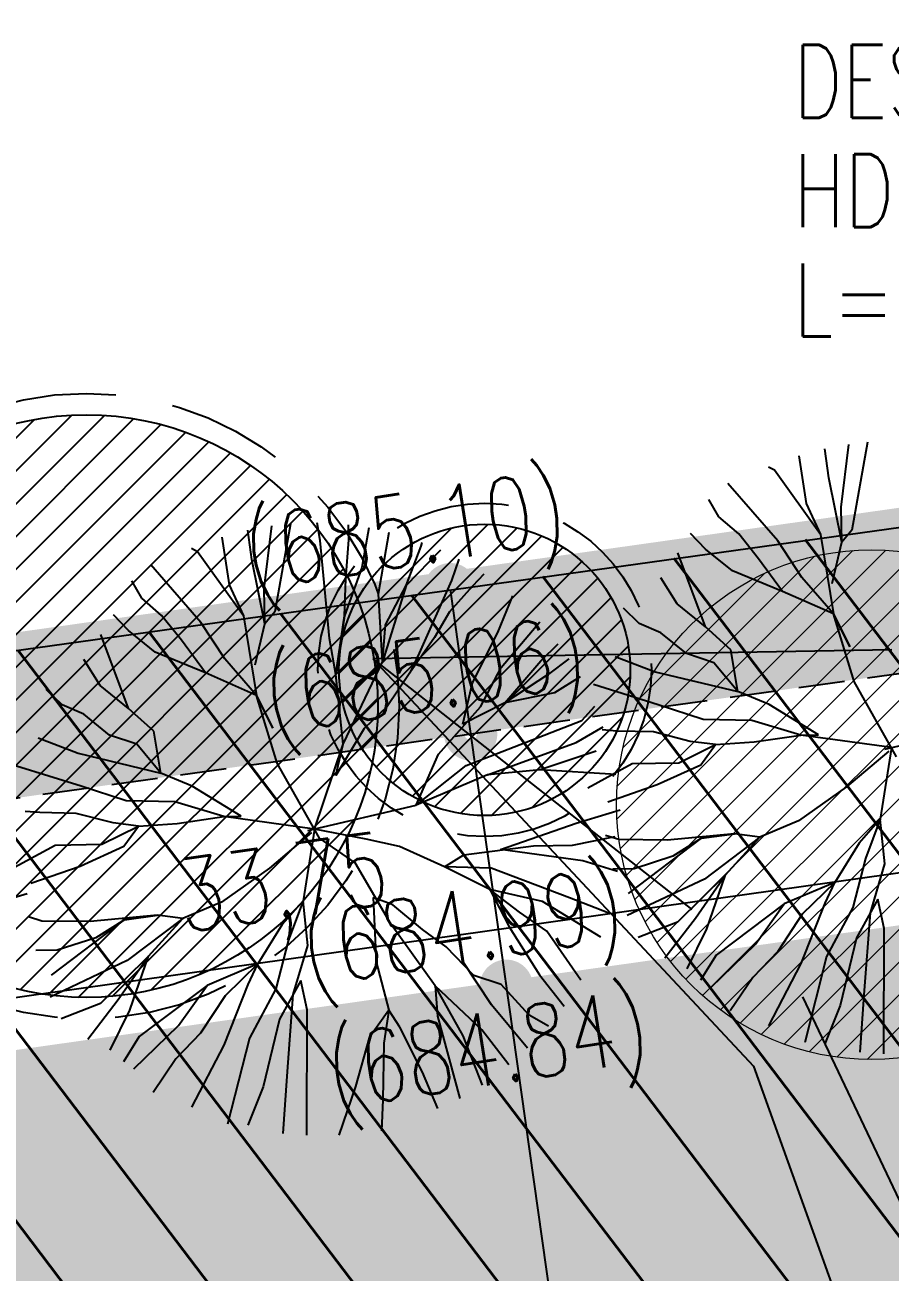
# Model space of a CAD drawing. Extents: x 352140 to 354978, y 6304672 to 6307963.
# Drawn here: x 352619.14 to 352631.01, y 6306029.22 to 6306046.35 of the extents above; entities that cross this region are included whole.
import ezdxf
from ezdxf import colors
from ezdxf.entities.mleader import LeaderData, LeaderLine
from ezdxf.math import Vec2, Vec3

# ---------------------------------------------------------------- set-up
doc = ezdxf.new("R2010")
doc.units = 0
for name, pattern in [('CENTER', [50.800000000000004, 31.75, -6.35, 6.35, -6.35]), ('CONTINUOS', [0]), ('DASHDOT', [1, 0.5, -0.25, 0, -0.25]), ('DASHED', [19.049999999999997, 12.7, -6.35]), ('HIDDEN', [9.524999999999999, 6.35, -3.175])]:
    doc.linetypes.add(name, pattern=pattern)
doc.layers.get('0').update_dxf_attribs({"linetype": 'CONTINUOUS'})
for name, color, linetype in [('00-S2_ALL AREA APORTANTES', 150, 'CONTINUOUS'), ('01_Dem Ext_Transl_niv.anillo', 130, 'CONTINUOUS'), ('02_Geo ext_Acotamiento', 7, 'CONTINUOUS'), ('02_Geo ext_Eje', 4, 'CONTINUOUS'), ('03_Pav ext_HCV', 34, 'CONTINUOUS'), ('03_Pav ext_Vereda HC', 42, 'CONTINUOUS'), ('03_Pav proy_Solera Tipo A', 1, 'CONTINUOUS'), ('03_S2_Pav ext_Borde vereda', 7, 'CONTINUOUS'), ('03_S3_Pav ext_Cota', 2, 'CONTINUOUS'), ('05_All ext_Txt', 4, 'CONTINUOUS'), ('1-MURO PANDERETA', 250, 'FENCELINE2'), ('Paisajismo', 253, 'CONTINUOUS')]:
    doc.layers.add(name, color=color, linetype=linetype)
doc.layers.add('0_ASD_LINEA OFICIAL', color=253, linetype='DASHDOT', lineweight=20)
doc.layers.add('0_ASD_TOPOGRAFIA_ELEMENTOS', color=7, linetype='CONTINUOS', lineweight=5, true_color=0xbdbdbd)
doc.styles.add('JPG_2MM', font='simplex.shx', dxfattribs={"height": 1})
doc.styles.add('ROMANS', font='romans.shx', dxfattribs={"width": 0.75})
doc.linetypes.add('FENCELINE2', pattern='A,0.25,-0.1,[132,ltypeshp.shx,S=0.1,R=0,X=-0.1,Y=0],-0.1,1', length=1.45)
doc.dimstyles.new('Principal', dxfattribs={"dimscale": 0, "dimtxt": 2, "dimasz": 2, "dimexe": 1, "dimexo": 1, "dimtad": 1, "dimrnd": 0.05, "dimzin": 1, "dimtxsty": 'ROMANS', "dimcen": 2.5, "dimclrt": 2, "dimaunit": 2, "dimadec": 0, "dimazin": 0, "dimtfac": 1, "dimtmove": 0, "dimatfit": 3, "dimfxl": 1, "dimfxlon": 1, "dimarcsym": 0})
pattern_1 = [(127.2451660467093, (0, 0), (-1.263734244477452, -0.9607975902004564), [])]
pattern_2 = [(0, (0, 0), (0.15875, 0.3175), [0, -0.3175])]

# ---------------------------------------------------------------- blocks, each defined once
blk = doc.blocks.new('_Dot')
at = {"color": 0, "linetype": 'ByBlock', "lineweight": -2}
blk.add_line((-0.5, 0), (-1, 0), dxfattribs=at)
at = {"color": 0, "linetype": 'ByBlock', "const_width": 0.5}
blk.add_lwpolyline([(-0.25, 0, 1), (0.25, 0, 1)], format="xyb", close=True, dxfattribs=at)
blk = doc.blocks.new('*D1276')
at = {"layer": '02_Geo ext_Acotamiento', "color": 0, "lineweight": -2, "transparency": 16777216}
for p, q in [((352639.5402689315, 6306035.782327767), (352639.4549890587, 6306036.386337158)), ((352607.1029523711, 6306031.313605465), (352638.5347112657, 6306035.751444425)), ((352606.1281513809, 6306031.064882668), (352606.042871508, 6306031.668892059))]:
    blk.add_line(p, q, dxfattribs=at)
at = {"layer": '02_Geo ext_Acotamiento', "color": 0, "transparency": 16777216}
for points in [[(352638.5114107539, 6306035.916474313), (352638.5580117775, 6306035.586414536), (352639.5248905937, 6306035.891247494)], [(352607.0796518594, 6306031.478635353), (352607.1262528829, 6306031.148575577), (352606.1127730431, 6306031.173802394)]]:
    blk.add_solid(points, dxfattribs=at)
at = {"layer": '02_Geo ext_Acotamiento', "color": 2, "transparency": 16777216, "insert": (352622.6919272458, 6306034.431348441), "char_height": 1, "attachment_point": 5, "rotation": 8.036450938193369, "style": 'ROMANS'}
blk.add_mtext('33,75', dxfattribs=at)
blk = doc.blocks.new('A$C27410629')
at = {"layer": '0_ASD_LINEA OFICIAL', "ltscale": 8}
blk.add_lwpolyline([(286.0191263138258, 1240.57846385429, 0.5, 0.5, 0.02981475030709136), (329.8275544899516, 1253.395882122717, 0.5, 0.5, 0.005373472105566591), (335.5549609565205, 1255.503897473505, 0.5, 0.5, -0.02038905157982782), (369.1789315856004, 1266.395914572439, 0.5, 0.5, -0.01033811889572692), (382.0160864036152, 1269.772252053919, 0.5, 0.5, -0.01173618040004156), (401.8827953144032, 1274.181638345332, 0.5, 0.5, 0), (500.8924152547843, 1288.160771687743, 0, 0, 0)], format="xyseb", dxfattribs=at)
blk = doc.blocks.new('1.0 - LO RECABARREN LOTEO PARQUE - VEGETACION PROPUESTA ETAPA MUNICIPAL')
at = {"layer": 'Paisajismo', "color": 251}
for p, q in [((352630.3396639769, 6306039.72849407), (352630.4482536834, 6306040.589424588)), ((352630.7042943297, 6306040.61731139), (352630.4864757924, 6306039.409259267)), ((352629.7610699664, 6306040.433573737), (352629.8610563669, 6306039.777954794)), ((352630.1712274299, 6306040.12782329), (352630.1172125223, 6306040.52947755)), ((352629.4250674623, 6306040.234487886), (352629.3441633082, 6306040.276684224)), ((352630.056002249, 6306039.354054991), (352629.4250674623, 6306040.234487886)), ((352630.3487804169, 6306039.245655565), (352630.1712274299, 6306040.12782329)), ((352629.4701929544, 6306039.262821476), (352628.7876475527, 6306040.051651015)), ((352628.6627376978, 6306039.594986716), (352628.5247158768, 6306039.832896341)), ((352629.8610563669, 6306039.777954794), (352630.056002249, 6306039.354054991)), ((352628.9342440325, 6306039.359597404), (352628.6627376978, 6306039.594986716)), ((352630.3487804169, 6306039.245655565), (352630.3396639769, 6306039.72849407)), ((352622.2497928138, 6306039.00939873), (352622.1957779062, 6306039.411052989)), ((352622.4182293608, 6306038.61006951), (352622.5268190673, 6306039.471000027)), ((352622.7828597137, 6306039.498886829), (352622.5650411763, 6306038.290834706)), ((352623.1901648255, 6306039.268659397), (352623.1490719901, 6306039.511437999)), ((352623.5837125561, 6306039.278498537), (352623.5798085227, 6306039.485269889)), ((352623.8589990953, 6306039.444333766), (352623.7603191694, 6306038.89704053)), ((352630.4864757924, 6306039.409259267), (352630.3487804169, 6306039.245655565)), ((352621.8396353503, 6306039.315149176), (352621.9396217508, 6306038.659530233)), ((352623.3161395928, 6306037.922632231), (352623.1901648255, 6306039.268659397)), ((352623.5404070554, 6306038.743202112), (352623.5837125561, 6306039.278498537)), ((352623.9883104523, 6306038.539086858), (352624.1370431784, 6306039.38420088)), ((352624.5735016859, 6306039.190291532), (352624.589809571, 6306039.242514249)), ((352628.4801644326, 6306039.149998228), (352628.2749370618, 6306039.367502855)), ((352629.207765642, 6306039.017354077), (352628.9342440325, 6306039.359597404)), ((352629.8001342616, 6306038.761300694), (352629.4701929544, 6306039.262821476)), ((352630.056002249, 6306039.354054991), (352630.2368623448, 6306038.261793071)), ((352630.2186820728, 6306038.679686356), (352630.3487804169, 6306039.245655565)), ((352621.5036328462, 6306039.116063325), (352621.4227286921, 6306039.158259663)), ((352622.1345676329, 6306038.23563043), (352621.5036328462, 6306039.116063325)), ((352624.3700183381, 6306038.651970801), (352624.5735016859, 6306039.190291532)), ((352624.8418052295, 6306039.138840011), (352624.3700183381, 6306038.651970801)), ((352628.4801916475, 6306038.083349216), (352628.0976289051, 6306039.098452386)), ((352628.8477503605, 6306038.855056369), (352628.4801644326, 6306039.149998228)), ((352621.5487583383, 6306038.144396915), (352620.8662129366, 6306038.933226454)), ((352622.4273458008, 6306038.127231004), (352622.2497928138, 6306039.00939873)), ((352623.7603191694, 6306038.89704053), (352623.523294929, 6306038.235125564)), ((352625.0918307821, 6306039.015111005), (352624.9905163129, 6306038.719013319)), ((352629.5367004551, 6306038.569258787), (352629.207765642, 6306039.017354077)), ((352620.7413030817, 6306038.476562155), (352620.6032812608, 6306038.71447178)), ((352623.523294929, 6306038.235125564), (352623.5404070554, 6306038.743202112)), ((352624.9905163129, 6306038.719013319), (352624.5467165902, 6306037.724486643)), ((352625.4378077342, 6306038.808250256), (352625.2782053446, 6306038.642395966)), ((352628.0921213105, 6306038.398029347), (352627.8641300258, 6306038.755983019)), ((352629.5367004551, 6306038.569258787), (352628.8477503605, 6306038.855056369)), ((352630.2368623448, 6306038.261793071), (352629.8001342616, 6306038.761300694)), ((352621.9396217508, 6306038.659530233), (352622.1345676329, 6306038.23563043)), ((352622.4273458008, 6306038.127231004), (352622.4182293608, 6306038.61006951)), ((352624.0426338569, 6306037.603560323), (352623.9883104523, 6306038.539086858)), ((352624.3700183381, 6306038.651970801), (352624.0426338569, 6306037.603560323)), ((352624.0864437767, 6306038.112140949), (352624.3700183381, 6306038.651970801)), ((352625.2782053446, 6306038.642395966), (352624.964404519, 6306038.289060371)), ((352630.2368623448, 6306038.261793071), (352629.5367004551, 6306038.569258787)), ((352621.0128094165, 6306038.241172844), (352620.7413030817, 6306038.476562155)), ((352625.6274429529, 6306038.006522366), (352625.833761508, 6306038.509837711)), ((352628.4801916475, 6306038.083349216), (352628.0921213105, 6306038.398029347)), ((352620.5587298165, 6306038.031573667), (352620.3535024457, 6306038.249078294)), ((352621.2863310259, 6306037.898929516), (352621.0128094165, 6306038.241172844)), ((352622.1345676329, 6306038.23563043), (352622.3154277288, 6306037.143368511)), ((352622.5650411763, 6306038.290834706), (352622.4273458008, 6306038.127231004)), ((352623.4049421179, 6306037.431177402), (352623.523294929, 6306038.235125564)), ((352623.523294929, 6306038.235125564), (352623.4049421179, 6306037.431177402)), ((352624.964404519, 6306038.289060371), (352624.7573881811, 6306037.937740967)), ((352627.5687209621, 6306038.131243197), (352627.3511124075, 6306038.340924827)), ((352630.4590104393, 6306037.811681548), (352630.2368623448, 6306038.261793071)), ((352630.2368623448, 6306038.261793071), (352630.4590104393, 6306037.811681548)), ((352630.5214828767, 6306037.331829879), (352630.2368623448, 6306038.261793071)), ((352620.9263157444, 6306037.736631808), (352620.5587298165, 6306038.031573667)), ((352621.8786996455, 6306037.642876133), (352621.5487583383, 6306038.144396915)), ((352622.2972474567, 6306037.561261795), (352622.4273458008, 6306038.127231004)), ((352624.0426338569, 6306037.603560323), (352624.0864437767, 6306038.112140949)), ((352625.6731410677, 6306037.527450669), (352626.2050671963, 6306038.152551817)), ((352627.8649053015, 6306038.003214968), (352627.5687209621, 6306038.131243197)), ((352628.8280528549, 6306037.767909898), (352628.4801916475, 6306038.083349216)), ((352620.5587570315, 6306036.964924655), (352620.176194289, 6306037.980027825)), ((352621.615265839, 6306037.450834226), (352621.2863310259, 6306037.898929516)), ((352623.4049421179, 6306037.431177402), (352623.3161395928, 6306037.922632231)), ((352624.7573881811, 6306037.937740967), (352624.4194114815, 6306037.450331522)), ((352625.2784697747, 6306037.315667812), (352625.6274429529, 6306038.006522366)), ((352626.2180820785, 6306037.615165235), (352626.4562538716, 6306037.85235686)), ((352628.2175070538, 6306037.715912319), (352627.8649053015, 6306038.003214968)), ((352621.615265839, 6306037.450834226), (352620.9263157444, 6306037.736631808)), ((352624.5467165902, 6306037.724486643), (352624.4194114815, 6306037.450331522)), ((352627.2409052633, 6306037.677566946), (352627.78791585, 6306037.46651499)), ((352628.5937825459, 6306037.589396285), (352628.2175070538, 6306037.715912319)), ((352628.9217063509, 6306037.194729476), (352628.8280528549, 6306037.767909898)), ((352620.1706866944, 6306037.279604786), (352619.9426954098, 6306037.637558458)), ((352622.3154277288, 6306037.143368511), (352621.8786996455, 6306037.642876133)), ((352623.7600680779, 6306037.010301947), (352624.0426338569, 6306037.603560323)), ((352625.3895665655, 6306036.987617742), (352625.6731410677, 6306037.527450669)), ((352625.7260955925, 6306037.042363242), (352626.2180820785, 6306037.615165235)), ((352626.6031166348, 6306037.646692627), (352626.3220250594, 6306037.435998851)), ((352628.9217063509, 6306037.194729476), (352628.5937825459, 6306037.589396285)), ((352622.3154277288, 6306037.143368511), (352621.615265839, 6306037.450834226)), ((352623.5031913691, 6306036.4709731), (352623.4049421179, 6306037.431177402)), ((352624.4194114815, 6306037.450331522), (352624.1076282154, 6306036.990138882)), ((352626.3220250594, 6306037.435998851), (352625.7260955925, 6306037.042363242)), ((352626.757485123, 6306037.397838536), (352626.4073828816, 6306037.175979877)), ((352627.78791585, 6306037.46651499), (352628.9217063509, 6306037.194729476)), ((352619.647286346, 6306037.012818636), (352619.4296777914, 6306037.222500267)), ((352620.5587570315, 6306036.964924655), (352620.1706866944, 6306037.279604786)), ((352625.1483714201, 6306036.749699116), (352625.2784697747, 6306037.315667812)), ((352626.4073828816, 6306037.175979877), (352625.7260955925, 6306037.042363242)), ((352627.8301744023, 6306037.013777631), (352626.9436390011, 6306037.291002196)), ((352628.9217063509, 6306037.194729476), (352628.9217063509, 6306037.194729476)), ((352629.3523816964, 6306037.015796067), (352628.9217063509, 6306037.194729476)), ((352631.1017810439, 6306036.300557289), (352630.5214828767, 6306037.331829879)), ((352619.9434706854, 6306036.884790407), (352619.647286346, 6306037.012818636)), ((352622.5375758233, 6306036.693256987), (352622.3154277288, 6306037.143368511)), ((352622.3154277288, 6306037.143368511), (352622.5375758233, 6306036.693256987)), ((352622.6000482606, 6306036.213405318), (352622.3154277288, 6306037.143368511)), ((352623.5031913691, 6306036.4709731), (352623.7600680779, 6306037.010301947)), ((352625.7260955925, 6306037.042363242), (352625.1483714201, 6306036.749699116)), ((352626.781822336, 6306036.800114539), (352626.960134326, 6306036.995725958)), ((352628.4482298089, 6306036.811656809), (352627.8301744023, 6306037.013777631)), ((352630.0278656389, 6306036.600966193), (352629.3523816964, 6306037.015796067)), ((352620.2960724377, 6306036.597487758), (352619.9434706854, 6306036.884790407)), ((352620.9066182388, 6306036.649485338), (352620.5587570315, 6306036.964924655)), ((352624.1076282154, 6306036.990138882), (352623.7928186074, 6306036.690231811)), ((352624.8143472045, 6306036.335386226), (352625.3895665655, 6306036.987617742)), ((352621.0002717348, 6306036.076304915), (352620.9066182388, 6306036.649485338)), ((352623.7928186074, 6306036.690231811), (352623.4044748904, 6306036.041528679)), ((352625.8540011636, 6306036.435188749), (352626.781822336, 6306036.800114539)), ((352626.7017662465, 6306036.497271976), (352627.0730725891, 6306036.710244351)), ((352627.2602776999, 6306036.651534801), (352627.0588488457, 6306036.667856675)), ((352627.7632802661, 6306036.640906406), (352627.2602776999, 6306036.651534801)), ((352629.116147814, 6306036.797545472), (352628.4482298089, 6306036.811656809)), ((352629.7875966374, 6306036.596429692), (352629.116147814, 6306036.797545472)), ((352630.9395834064, 6306036.404389988), (352632.4285380926, 6306036.753188252)), ((352619.3194706473, 6306036.559142385), (352619.8664812339, 6306036.348090429)), ((352620.6723479298, 6306036.470971724), (352620.2960724377, 6306036.597487758)), ((352625.4873113976, 6306036.054129239), (352626.7017662465, 6306036.497271976)), ((352628.2685615713, 6306036.509568249), (352627.7632802661, 6306036.640906406)), ((352628.6149669846, 6306036.467394218), (352628.2685615713, 6306036.509568249)), ((352628.6149669846, 6306036.467394218), (352629.1483916987, 6306036.504191093)), ((352629.1483916987, 6306036.504191093), (352629.7875966374, 6306036.596429692)), ((352629.7875966374, 6306036.596429692), (352630.0278656389, 6306036.600966193)), ((352631.0312686288, 6306036.425867906), (352629.7875966374, 6306036.596429692)), ((352619.8664812339, 6306036.348090429), (352621.0002717348, 6306036.076304915)), ((352621.0002717348, 6306036.076304915), (352620.6723479298, 6306036.470971724)), ((352623.1098340127, 6306035.307443345), (352623.5031913691, 6306036.4709731)), ((352623.4044748904, 6306036.041528679), (352623.5031913691, 6306036.4709731)), ((352624.5071034766, 6306035.634763692), (352624.8143472045, 6306036.335386226)), ((352625.1911270565, 6306036.182157468), (352625.8540011636, 6306036.435188749)), ((352626.976768218, 6306036.376214737), (352626.2071096215, 6306036.121167267)), ((352628.1122706689, 6306036.217390317), (352628.6149669846, 6306036.467394218)), ((352628.4153733937, 6306036.190332933), (352628.6149669846, 6306036.467394218)), ((352630.9934811256, 6306036.378685379), (352630.4152354837, 6306035.886736359)), ((352631.0312686288, 6306036.425867906), (352630.8776525797, 6306035.441161338)), ((352619.9087397862, 6306035.89535307), (352619.022204385, 6306036.172577635)), ((352623.1803464278, 6306035.182132728), (352622.6000482606, 6306036.213405318)), ((352624.5071034766, 6306035.634763692), (352625.1911270565, 6306036.182157468)), ((352626.8635850416, 6306035.87312548), (352627.4715525897, 6306036.205292967)), ((352627.4715525897, 6306036.205292967), (352628.1122706689, 6306036.217390317)), ((352627.8171644413, 6306035.917407071), (352628.4153733937, 6306036.190332933)), ((352621.0002717348, 6306036.076304915), (352621.0002717348, 6306036.076304915)), ((352621.4309470803, 6306035.897371506), (352621.0002717348, 6306036.076304915)), ((352625.4873113976, 6306036.054129239), (352624.5071034766, 6306035.634763692)), ((352626.2071096215, 6306036.121167267), (352625.4873113976, 6306036.054129239)), ((352626.2071096215, 6306036.121167267), (352625.4873113976, 6306036.054129239)), ((352627.2469899438, 6306036.055140795), (352626.2071096215, 6306036.121167267)), ((352620.5267951929, 6306035.693232249), (352619.9087397862, 6306035.89535307)), ((352622.1064310228, 6306035.482541632), (352621.4309470803, 6306035.897371506)), ((352627.1377763906, 6306035.683200086), (352627.8171644413, 6306035.917407071)), ((352630.4152354837, 6306035.886736359), (352629.7563964974, 6306035.419990985)), ((352621.1947131979, 6306035.679120911), (352620.5267951929, 6306035.693232249)), ((352621.8661620214, 6306035.478005131), (352621.1947131979, 6306035.679120911)), ((352623.0181487903, 6306035.285965427), (352624.5071034766, 6306035.634763692)), ((352619.3388430838, 6306035.53311024), (352619.1374142296, 6306035.549432114)), ((352619.8418456501, 6306035.522481845), (352619.3388430838, 6306035.53311024)), ((352620.3471269552, 6306035.391143688), (352619.8418456501, 6306035.522481845)), ((352621.2269570826, 6306035.385766532), (352621.8661620214, 6306035.478005131)), ((352621.8661620214, 6306035.478005131), (352622.1064310228, 6306035.482541632)), ((352623.1098340127, 6306035.307443345), (352621.8661620214, 6306035.478005131)), ((352626.7025531519, 6306035.390387234), (352627.3057319011, 6306035.571169694)), ((352620.1908360528, 6306035.098965757), (352620.6935323685, 6306035.348969657)), ((352620.6935323685, 6306035.348969657), (352620.3471269552, 6306035.391143688)), ((352620.4939387776, 6306035.071908372), (352620.6935323685, 6306035.348969657)), ((352620.6935323685, 6306035.348969657), (352621.2269570826, 6306035.385766532)), ((352623.1098340127, 6306035.307443345), (352622.9562179636, 6306034.322736777)), ((352623.821568867, 6306035.167517355), (352623.1098340127, 6306035.307443345)), ((352625.6635560776, 6306035.028637199), (352626.7025531519, 6306035.390387234)), ((352629.7563964974, 6306035.419990985), (352629.2265002559, 6306035.196195773)), ((352630.8776525797, 6306035.441161338), (352630.5900428992, 6306035.11504558)), ((352630.8776525797, 6306035.441161338), (352630.6741669453, 6306034.902843639)), ((352630.8776525797, 6306035.441161338), (352630.8776525797, 6306035.441161338)), ((352630.9426468789, 6306034.827742971), (352630.8776525797, 6306035.441161338)), ((352623.0720465095, 6306035.260260819), (352622.4938008676, 6306034.768311799)), ((352623.6674415285, 6306034.843918791), (352623.1803464278, 6306035.182132728)), ((352624.2774266378, 6306035.069229231), (352623.821568867, 6306035.167517355)), ((352626.6539255042, 6306035.087374408), (352627.2392304371, 6306035.205320648)), ((352627.2883867418, 6306035.162781505), (352627.1063031091, 6306035.219720246)), ((352627.9522284303, 6306035.155190414), (352627.2883867418, 6306035.162781505)), ((352627.4230708854, 6306034.420682712), (352628.4256043262, 6306035.181074115)), ((352628.8784379843, 6306035.243071605), (352627.9522284303, 6306035.155190414)), ((352628.4256043262, 6306035.181074115), (352628.0296947291, 6306034.933086447)), ((352628.4256043262, 6306035.181074115), (352628.8784379843, 6306035.243071605)), ((352628.8784379843, 6306035.243071605), (352628.4256043262, 6306035.181074115)), ((352629.2265002559, 6306035.196195773), (352628.4628921106, 6306034.620577119)), ((352628.7555456908, 6306034.679550259), (352629.2265002559, 6306035.196195773)), ((352629.2265002559, 6306035.196195773), (352628.8784379843, 6306035.243071605)), ((352630.5900428992, 6306035.11504558), (352630.2530749802, 6306034.574207612)), ((352618.9421504255, 6306034.754700919), (352619.5501179736, 6306035.086868406)), ((352619.5501179736, 6306035.086868406), (352620.1908360528, 6306035.098965757)), ((352619.8957298252, 6306034.79898251), (352620.4939387776, 6306035.071908372)), ((352624.8969952425, 6306034.786964087), (352624.2774266378, 6306035.069229231)), ((352624.8969952425, 6306034.786964087), (352625.1609356971, 6306034.952290238)), ((352625.1609356971, 6306034.952290238), (352626.1199941436, 6306035.07729329)), ((352626.7928490575, 6306034.868829859), (352625.6635560776, 6306035.028637199)), ((352626.1199941436, 6306035.07729329), (352626.6539255042, 6306035.087374408)), ((352619.2163417745, 6306034.564775526), (352619.8957298252, 6306034.79898251)), ((352622.4938008676, 6306034.768311799), (352621.8349618813, 6306034.301566424)), ((352624.1641200113, 6306033.998135419), (352623.6674415285, 6306034.843918791)), ((352625.5170704361, 6306034.47798626), (352624.8969952425, 6306034.786964087)), ((352625.5382177407, 6306034.772345639), (352624.8969952425, 6306034.786964087)), ((352626.6141507053, 6306034.365079688), (352625.5382177407, 6306034.772345639)), ((352627.2731342045, 6306034.722599611), (352626.7928490575, 6306034.868829859)), ((352628.0296947291, 6306034.933086447), (352627.4987897087, 6306034.762719759)), ((352630.6741669453, 6306034.902843639), (352630.4999010811, 6306034.231457174)), ((352630.7416832231, 6306034.155852427), (352630.9426468789, 6306034.827742971)), ((352627.4987897087, 6306034.762719759), (352627.2051295753, 6306034.757175184)), ((352628.4628921106, 6306034.620577119), (352627.4041106356, 6306034.119558212)), ((352628.7555456908, 6306034.679550259), (352628.0941293929, 6306034.030843972)), ((352628.3394976289, 6306034.083771615), (352628.7555456908, 6306034.679550259)), ((352628.4981266718, 6306033.937844579), (352628.7555456908, 6306034.679550259)), ((352618.5649461893, 6306034.241441376), (352619.1681249385, 6306034.422223835)), ((352626.2401678945, 6306034.315007959), (352625.5170704361, 6306034.47798626)), ((352625.5170704361, 6306034.47798626), (352625.7842129127, 6306033.964266298)), ((352625.9235700242, 6306034.164972852), (352625.5170704361, 6306034.47798626)), ((352630.2530749802, 6306034.574207612), (352629.5576085469, 6306034.279855323)), ((352630.2530749802, 6306034.574207612), (352629.8073050105, 6306034.138210501)), ((352630.1205456994, 6306034.290484099), (352630.2530749802, 6306034.574207612)), ((352621.8349618813, 6306034.301566424), (352621.3050656398, 6306034.077771212)), ((352622.9562179636, 6306034.322736777), (352622.6686082831, 6306033.996621019)), ((352622.9562179636, 6306034.322736777), (352622.7527323292, 6306033.784419078)), ((352622.9562179636, 6306034.322736777), (352622.9562179636, 6306034.322736777)), ((352623.0212122629, 6306033.709318411), (352622.9562179636, 6306034.322736777)), ((352623.9167895506, 6306034.367598581), (352623.9601300136, 6306033.486530444)), ((352624.1857716775, 6306034.265782073), (352623.9167895506, 6306034.367598581)), ((352624.5927778546, 6306033.926055983), (352624.1857716775, 6306034.265782073)), ((352627.0437401045, 6306033.824374387), (352626.2401678945, 6306034.315007959)), ((352627.1526655805, 6306034.153916754), (352626.6141507053, 6306034.365079688)), ((352629.5576085469, 6306034.279855323), (352628.6255932657, 6306033.577992908)), ((352629.1657665149, 6306033.729070215), (352629.5576085469, 6306034.279855323)), ((352629.7943360435, 6306033.459181517), (352630.1205456994, 6306034.290484099)), ((352630.8435622804, 6306034.344386421), (352630.5518647251, 6306033.815617169)), ((352630.9315786937, 6306033.943539307), (352630.8435622804, 6306034.344386421)), ((352619.3669521257, 6306034.044356944), (352619.184868493, 6306034.101295685)), ((352620.9570033682, 6306034.124647044), (352620.0307938142, 6306034.036765853)), ((352620.5041697101, 6306034.062649555), (352620.9570033682, 6306034.124647044)), ((352620.9570033682, 6306034.124647044), (352620.5041697101, 6306034.062649555)), ((352621.3050656398, 6306034.077771212), (352620.9570033682, 6306034.124647044)), ((352626.30236521, 6306033.904887005), (352625.9235700242, 6306034.164972852)), ((352627.9224407829, 6306033.541421494), (352628.3394976289, 6306034.083771615)), ((352629.8073050105, 6306034.138210501), (352629.46983273, 6306033.624085257)), ((352630.4999010811, 6306034.231457174), (352630.1387595748, 6306033.556542323)), ((352630.6560809432, 6306033.031834127), (352630.7416832231, 6306034.155852427)), ((352620.0307938142, 6306034.036765853), (352619.3669521257, 6306034.044356944)), ((352619.5016362693, 6306033.302258151), (352620.5041697101, 6306034.062649555)), ((352620.5041697101, 6306034.062649555), (352620.108260113, 6306033.814661887)), ((352621.3050656398, 6306034.077771212), (352620.5414574945, 6306033.502152558)), ((352620.8341110747, 6306033.561125698), (352621.3050656398, 6306034.077771212)), ((352622.6686082831, 6306033.996621019), (352622.3316403641, 6306033.455783051)), ((352624.7675852702, 6306033.154365203), (352624.1641200113, 6306033.998135419)), ((352624.9176753195, 6306033.691674744), (352624.5927778546, 6306033.926055983)), ((352625.7842129127, 6306033.964266298), (352626.1988456714, 6306033.30795488)), ((352628.0941293929, 6306034.030843972), (352627.555095695, 6306033.819412044)), ((352628.2269139085, 6306033.389336549), (352628.4981266718, 6306033.937844579)), ((352630.9262773055, 6306032.223001325), (352630.9315786937, 6306033.943539307)), ((352620.108260113, 6306033.814661887), (352619.5773550926, 6306033.644295198)), ((352622.7527323292, 6306033.784419078), (352622.5784664651, 6306033.113032613)), ((352626.7674628514, 6306033.234555999), (352626.30236521, 6306033.904887005)), ((352630.5518647251, 6306033.815617169), (352630.3280793895, 6306032.885621218)), ((352619.5773550926, 6306033.644295198), (352619.2836949592, 6306033.638750623)), ((352622.820248607, 6306033.037427866), (352623.0212122629, 6306033.709318411)), ((352625.2989946539, 6306033.298019168), (352624.9176753195, 6306033.691674744)), ((352628.6255932657, 6306033.577992908), (352628.4108967985, 6306033.23180643)), ((352628.553530616, 6306033.133872765), (352629.1657665149, 6306033.729070215)), ((352629.46983273, 6306033.624085257), (352629.1293341109, 6306033.270245584)), ((352620.5414574945, 6306033.502152558), (352619.4826760195, 6306033.001133651)), ((352620.8341110747, 6306033.561125698), (352620.1726947768, 6306032.912419411)), ((352620.4180630128, 6306032.965347054), (352620.8341110747, 6306033.561125698)), ((352620.5766920557, 6306032.819420018), (352620.8341110747, 6306033.561125698)), ((352622.3316403641, 6306033.455783051), (352621.6361739308, 6306033.161430762)), ((352622.3316403641, 6306033.455783051), (352621.8858703944, 6306033.01978594)), ((352622.1991110833, 6306033.172059538), (352622.3316403641, 6306033.455783051)), ((352623.9601300136, 6306033.486530444), (352624.1329198713, 6306032.821696712)), ((352625.5429812319, 6306032.893062607), (352625.1495926006, 6306033.489398483)), ((352629.3478773538, 6306032.605482973), (352629.7943360435, 6306033.459181517)), ((352630.1387595748, 6306033.556542323), (352629.8405948656, 6306032.375063078)), ((352622.9221276643, 6306033.22596186), (352622.630430109, 6306032.697192608)), ((352623.0101440776, 6306032.825114746), (352622.9221276643, 6306033.22596186)), ((352625.6752679169, 6306033.171503092), (352625.2989946539, 6306033.298019168)), ((352626.1988456714, 6306033.30795488), (352626.5397627333, 6306032.876250295)), ((352629.1293341109, 6306033.270245584), (352628.8175508431, 6306032.810052943)), ((352621.6361739308, 6306033.161430762), (352620.7041586496, 6306032.459568347)), ((352621.2443318988, 6306032.610645654), (352621.6361739308, 6306033.161430762)), ((352621.8729014274, 6306032.340756956), (352622.1991110833, 6306033.172059538)), ((352622.5784664651, 6306033.113032613), (352622.2173249587, 6306032.438117762)), ((352625.408704519, 6306032.548394529), (352624.7675852702, 6306033.154365203)), ((352624.7675852702, 6306033.154365203), (352624.8017589615, 6306032.738189821)), ((352625.1544506959, 6306032.466851168), (352624.7675852702, 6306033.154365203)), ((352626.0570894411, 6306032.751131675), (352625.6752679169, 6306033.171503092)), ((352620.1726947768, 6306032.912419411), (352619.6336610789, 6306032.700987483)), ((352620.0010061669, 6306032.422996934), (352620.4180630128, 6306032.965347054)), ((352621.8858703944, 6306033.01978594), (352621.5483981139, 6306032.505660696)), ((352622.7346463271, 6306031.913409567), (352622.820248607, 6306033.037427866)), ((352626.0368941937, 6306032.29862421), (352625.5429812319, 6306032.893062607)), ((352630.3280793895, 6306032.885621218), (352630.1168015954, 6306032.358369852)), ((352630.6015587069, 6306032.243708169), (352630.6560809432, 6306033.031834127)), ((352620.3054792924, 6306032.270911988), (352620.5766920557, 6306032.819420018)), ((352623.0048426894, 6306031.104576764), (352623.0101440776, 6306032.825114746)), ((352624.1329198713, 6306032.821696712), (352623.8621466577, 6306032.438692398)), ((352624.1329198713, 6306032.821696712), (352624.061405605, 6306032.366040572)), ((352624.2816906591, 6306032.587491601), (352624.1329198713, 6306032.821696712)), ((352624.8017589615, 6306032.738189821), (352625.106927585, 6306031.607885541)), ((352626.3258948179, 6306032.599664999), (352626.0570894411, 6306032.751131675)), ((352620.6320959999, 6306032.015448204), (352621.2443318988, 6306032.610645654)), ((352622.630430109, 6306032.697192608), (352622.4066447734, 6306031.767196657)), ((352624.5950393935, 6306031.969518946), (352624.2816906591, 6306032.587491601)), ((352625.7797091008, 6306032.072388807), (352625.408704519, 6306032.548394529)), ((352620.7041586496, 6306032.459568347), (352620.4894621824, 6306032.113381869)), ((352621.5483981139, 6306032.505660696), (352621.2078994949, 6306032.151821023)), ((352622.2173249587, 6306032.438117762), (352621.9191602495, 6306031.256638517)), ((352623.8621466577, 6306032.438692398), (352623.6736331289, 6306031.77099302)), ((352625.4161550814, 6306031.792333986), (352625.1544506959, 6306032.466851168)), ((352621.4264427377, 6306031.487058412), (352621.8729014274, 6306032.340756956)), ((352624.061405605, 6306032.366040572), (352624.0493351509, 6306031.590821365)), ((352621.2078994949, 6306032.151821023), (352620.896116227, 6306031.691628383)), ((352622.6801240908, 6306031.125283608), (352622.7346463271, 6306031.913409567)), ((352624.8055846947, 6306031.470358055), (352624.5950393935, 6306031.969518946)), ((352622.4066447734, 6306031.767196657), (352622.1953669793, 6306031.239945292)), ((352623.6736331289, 6306031.77099302), (352623.4449093532, 6306031.102534436)), ((352624.0493351509, 6306031.590821365), (352624.0307098249, 6306031.162889141))]:
    blk.add_line(p, q, dxfattribs=at)

msp = doc.modelspace()

# ---------------------------------------------------------------- hatches: boundary and pattern name
at = {"layer": '00-S2_ALL AREA APORTANTES', "linetype": 'DASHED', "lineweight": 40, "ltscale": 0.25}
h = msp.add_hatch(dxfattribs=at)
h.set_pattern_fill('ANSI31', color=40, scale=0.5, angle=82.24516604670926)
h.set_pattern_definition(pattern_1)
h.paths.add_polyline_path([(352652.3043928416, 6306042.453321074), (352624.9754433884, 6306038.594756333), (352626.7231071456, 6306026.217482185), (352654.0520196788, 6306030.076308399)])
h = msp.add_hatch(dxfattribs=at)
h.set_pattern_fill('ANSI31', color=150, scale=0.5, angle=82.24516604670926)
h.set_pattern_definition(pattern_1)
edge = h.paths.add_edge_path()
edge.add_line((352624.9754433884, 6306038.594756333), (352605.845947787, 6306035.893869592))
edge.add_arc((352689.8269849452, 6305610.553489763), 433.5519038303127, 101.1690651218483, 104.2167024981599)
edge.add_line((352583.3509807125, 6306030.827345526), (352575.2809993714, 6306028.709758877))
edge.add_line((352575.2809993714, 6306028.709758877), (352578.5187449334, 6306016.640279525))
edge.add_line((352578.5187449334, 6306016.640279525), (352586.390310395, 6306018.703305806))
edge.add_arc((352689.6646691556, 6305611.165365544), 420.4197496910607, 101.3958787083265, 104.2200035320607, ccw=False)
edge.add_line((352606.595264026, 6306023.296703666), (352607.9261549542, 6306023.563363702))
edge.add_line((352607.9261549542, 6306023.563363702), (352626.7231071456, 6306026.217482185))
edge.add_line((352626.7231071456, 6306026.217482185), (352624.9754433884, 6306038.594756333))
at = {"layer": '01_Dem Ext_Transl_niv.anillo'}
h = msp.add_hatch(dxfattribs=at)
h.set_pattern_fill('ANSI31', color=256, scale=0.1)
h.set_pattern_definition([(45, (346317.2061020934, 6304297.243205169), (-0.2245064030267289, 0.2245064030267289), [])])
edge = h.paths.add_edge_path()
edge.add_arc((352619.9803194343, 6306036.995381484), 4, 0, 360)
h = msp.add_hatch(dxfattribs=at)
h.set_pattern_fill('ANSI31', color=256, scale=0.1)
h.set_pattern_definition([(45, (346322.6726237484, 6304297.740433341), (-0.2245064030267289, 0.2245064030267289), [])])
edge = h.paths.add_edge_path()
edge.add_arc((352625.4468410893, 6306037.492609655), 2, 0, 360)
at = {"layer": '03_Pav ext_HCV'}
h = msp.add_hatch(dxfattribs=at)
h.set_pattern_fill('SWAMP', color=256, scale=0.025, angle=-5.87842838446813e-10, style=0)
h.set_pattern_definition([(359.9999999994121, (0, 0), (0.3175000000056422, 0.5499261309017425), [0.079375, -0.555625]), (90, (0.0396875, -4.071855352894005e-13), (-0.3174999999943578, 0.5499261309082575), [0.0396875, -1.06016476181]), (90, (0.049609375, -5.089819191117507e-13), (-0.3174999999943578, 0.5499261309082575), [0.03175, -1.06810226181]), (90, (0.029765625, -3.053891514670504e-13), (-0.3174999999943578, 0.5499261309082575), [0.03175, -1.06810226181]), (59.99999999941215, (0.05953125000000001, -6.107783029341008e-13), (-0.3174999995629745, 0.5499261311573168), [0.0254, -0.6096]), (119.9999999994121, (0.01984375, -2.035927676447003e-13), (-0.6349999995686166, 2.555744082988348e-10), [0.0254, -0.6095999999999999])])
edge = h.paths.add_edge_path()
edge.add_arc((352695.6228278121, 6305975.85554616), 52.49999999651592, 90.15910991936789, 98.03670583891278, ccw=False)
edge.add_arc((352695.3284670433, 6306081.855137437), 53.49999999947075, 270.1591099180267, 278.1028961549432)
edge.add_line((352702.8693602514, 6306028.889252855), (352706.0136189333, 6306029.333188209))
edge.add_line((352706.0136189333, 6306029.333188209), (352705.9856154933, 6306029.531218028))
edge.add_line((352705.9856154933, 6306029.531218028), (352704.2032925461, 6306029.279573285))
edge.add_line((352704.2032925461, 6306029.279573285), (352703.2511160003, 6306036.012576957))
edge.add_line((352703.2511160003, 6306036.012576957), (352702.0188872132, 6306044.725878061))
edge.add_line((352702.0188872132, 6306044.725878061), (352703.8011654631, 6306044.977517299))
edge.add_line((352703.8011654631, 6306044.977517299), (352703.773204849, 6306045.175553165))
edge.add_line((352703.773204849, 6306045.175553165), (352700.3934077577, 6306044.698360805))
edge.add_arc((352708.7779693851, 6305985.792086722), 59.50000000028207, 98.10091267222913, 105.9121530044085)
edge.add_arc((352679.7166693964, 6306087.730503638), 46.50000000145129, 278.03645094313157, 285.91215300661685, ccw=False)
edge.add_line((352686.2175121692, 6306041.687164887), (352639.6351929855, 6306035.110011804))
edge.add_line((352639.6351929855, 6306035.110011804), (352606.2230754346, 6306030.392566704))
edge.add_arc((352596.4368605051, 6306099.705119715), 70.00000005380134, 271.48536212425654, 278.03645093934756, ccw=False)
edge.add_arc((352600.0018186228, 6305960.597349328), 69.1534494366037, 91.45045642228509, 104.4748563886432)
edge.add_line((352582.7165599253, 6306027.555690113), (352582.7637162774, 6306027.36655901))
edge.add_line((352582.7637162774, 6306027.36655901), (352584.5106173158, 6306027.800539543))
edge.add_line((352584.5106173158, 6306027.800539543), (352586.157412114, 6306021.195700438))
edge.add_line((352586.157412114, 6306021.195700438), (352586.7232885007, 6306021.335719549))
edge.add_line((352586.7232885007, 6306021.335719549), (352590.8544985201, 6306021.398619752))
edge.add_arc((352590.8663507516, 6306020.798736827), 0.6000000001080056, -63.22120006769461, 91.13187835353392, ccw=False)
edge.add_line((352591.1366790977, 6306020.263085274), (352587.502146802, 6306018.437976366))
edge.add_line((352587.502146802, 6306018.437976366), (352586.6893552667, 6306018.235521358))
edge.add_line((352586.6893552667, 6306018.235521358), (352588.3263039393, 6306011.670172343))
edge.add_line((352588.3263039393, 6306011.670172343), (352586.5827429757, 6306011.218601814))
edge.add_line((352586.5827429757, 6306011.218601814), (352586.6331052531, 6306011.025046549))
edge.add_arc((352655.5485133363, 6305772.515255022), 248.2664981939714, 98.86355153155222, 106.1162073025364, ccw=False)
edge.add_line((352617.2951473995, 6306017.816975603), (352641.5924359696, 6306021.247501212))
edge.add_line((352641.5924359696, 6306021.247501212), (352688.282935351, 6306027.839928221))
edge = h.paths.add_edge_path(flags=16)
edge.add_arc((352710.1973540727, 6305985.371992292), 53.11479439390379, 97.81937221579312, 105.0371406437207, ccw=False)
edge.add_line((352702.9710573276, 6306037.992919867), (352703.1129390418, 6306037.003681069))
edge.add_line((352703.1129390418, 6306037.003681069), (352703.112985636, 6306037.003351058))
edge.add_line((352703.112985636, 6306037.003351058), (352703.2550507675, 6306035.984753543))
edge.add_arc((352695.9715778618, 6306088.826736871), 53.34158021342433, 270.65045146726897, 277.8479116033116, ccw=False)
edge.add_arc((352696.5726847316, 6306036.088577505), 0.599999999917819, 105.0409264166529, 270.42413250202037, ccw=False)
at = {"layer": '03_Pav ext_Vereda HC'}
h = msp.add_hatch(dxfattribs=at)
h.set_pattern_fill('DOTS', color=256, scale=0.2, style=0)
h.set_pattern_definition(pattern_2)
edge = h.paths.add_edge_path()
edge.add_line((352703.4231398524, 6306047.650922799), (352703.7172836208, 6306045.571624896))
edge.add_line((352703.7172836208, 6306045.571624896), (352707.678001033, 6306046.130837192))
edge.add_line((352707.678001033, 6306046.130837192), (352706.7613178024, 6306052.61221841))
edge.add_line((352706.7613178024, 6306052.61221841), (352704.7789952164, 6306052.346499193))
edge.add_line((352704.7789952164, 6306052.346499193), (352705.1234542672, 6306049.910770163))
edge.add_line((352705.1234542672, 6306049.910770163), (352704.7974891174, 6306049.864802835))
edge.add_line((352704.7974891174, 6306049.864802835), (352605.845947787, 6306035.893869592))
edge.add_arc((352689.8269849572, 6305610.553489762), 433.5519038335603, 101.1690651233866, 102.6021311798104)
edge.add_line((352595.2348293417, 6306033.660541717), (352595.6981481941, 6306031.714750792))
edge.add_arc((352689.8269849693, 6305610.553489767), 431.551903831639, 101.17631749834288, 102.59846348413612, ccw=False)
edge.add_line((352606.1797675515, 6306033.921165339), (352703.4231398524, 6306047.650922799))
edge = h.paths.add_edge_path()
edge.add_arc((352405.9232446, 6306371.355446095), 378.50000000726, 289.44189965681994, 290.0475916589092, ccw=False)
edge.add_line((352531.9072759763, 6306014.43770509), (352532.5679948468, 6306012.549987328))
edge.add_arc((352405.9232446787, 6306371.35544612), 380.5000000049515, 289.4411039732285, 290.0493536249592)
edge.add_line((352536.3698511003, 6306013.914635807), (352535.6732577755, 6306015.789440849))
edge = h.paths.add_edge_path()
edge.add_line((352578.4074838122, 6306027.477461996), (352582.2739194857, 6306028.488174673))
edge.add_line((352582.2739194857, 6306028.488174673), (352582.2735466855, 6306028.489593998))
edge.add_arc((352695.6574150563, 6305586.721125475), 456.0869230611745, 103.5396469629236, 104.39476836692091, ccw=False)
edge.add_line((352588.8791843916, 6306030.132549373), (352588.4159086673, 6306032.078159176))
edge.add_arc((352689.8269848596, 6305610.553490033), 433.5519035480428, 103.5272370596859, 109.9019821663102)
edge.add_line((352542.2406797644, 6306018.21209183), (352542.9372858721, 6306016.337252383))
edge.add_arc((352690.6142637799, 6305608.175091193), 434.0562632094287, 104.98151822734289, 109.8906089499317, ccw=False)
h = msp.add_hatch(dxfattribs=at)
h.set_pattern_fill('DOTS', color=256, scale=0.2, style=0)
h.set_pattern_definition(pattern_2)
edge = h.paths.add_edge_path()
edge.add_line((352708.350524546, 6306025.119232051), (352708.6131484506, 6306025.156224338))
edge.add_line((352708.6131484506, 6306025.156224338), (352709.4927218606, 6306019.014929595))
edge.add_line((352709.4927218606, 6306019.014929595), (352711.4741742483, 6306019.286802134))
edge.add_line((352711.4741742483, 6306019.286802134), (352710.0305056714, 6306029.495230259))
edge.add_line((352710.0305056714, 6306029.495230259), (352706.0696310923, 6306028.937129316))
edge.add_line((352706.0696310923, 6306028.937129316), (352706.3637178175, 6306026.857591641))
edge.add_line((352706.3637178175, 6306026.857591641), (352622.7858116257, 6306015.057256527))
edge.add_line((352622.7858116257, 6306015.057256527), (352617.8349148842, 6306014.358241161))
edge.add_line((352617.8349148842, 6306014.358241161), (352609.6930310929, 6306013.208691459))
edge.add_line((352609.6930310929, 6306013.208691459), (352608.6640347624, 6306013.002519644))
edge.add_arc((352692.7099067825, 6305596.96117567), 424.4456484631147, 101.4208046291385, 104.3722850303219)
edge.add_line((352587.3534402294, 6306008.12309445), (352583.4868267102, 6306007.098818317))
edge.add_arc((352690.293514658, 6305609.325132148), 411.8635380785971, 105.0300391540091, 110.6289178628738)
edge.add_arc((352405.3193197821, 6306373.19770662), 403.4386051726804, 289.7481950342084, 290.285108327017, ccw=False)
edge.add_line((352541.6360073423, 6305993.486673285), (352542.2839023249, 6305991.59428968))
edge.add_arc((352405.3488428521, 6306373.115848734), 405.3515887915564, 289.7439899444065, 290.2860910811432)
edge.add_arc((352689.6646691976, 6305611.165365392), 407.9197498477678, 101.3968823298344, 110.63812504976039, ccw=False)
edge.add_line((352609.0580949512, 6306011.041724414), (352610.0295789288, 6306011.236372937))
edge.add_line((352610.0295789288, 6306011.236372937), (352708.350524546, 6306025.119232051))
at = {"layer": '0_ASD_TOPOGRAFIA_ELEMENTOS'}
h = msp.add_hatch(dxfattribs=at)
h.set_pattern_fill('ANSI31', color=256, scale=0.1)
h.set_pattern_definition([(45, (346327.9842108677, 6304295.889835381), (-0.2245064030267289, 0.2245064030267289), [])])
edge = h.paths.add_edge_path()
edge.add_arc((352630.7584282086, 6306035.642011696), 3.5, 0, 360)

# ---------------------------------------------------------------- linework, layer by layer
at = {"layer": '00-S2_ALL AREA APORTANTES', "color": 150, "ltscale": 0.25}
msp.add_lwpolyline([(352624.9754433884, 6306038.594756333), (352628.4707639459, 6306013.840257307)], dxfattribs=at)
at = {"layer": '01_Dem Ext_Transl_niv.anillo', "color": 252, "linetype": 'DASHED', "flags": 128}
for points in [[(352629.137, 6306032.052), (352630.816, 6306027.379), (352634.161, 6306022.458), (352638.524, 6306020.378), (352647.7279999999, 6306021.149), (352656.919, 6306022.058999999), (352665.634, 6306020.765), (352674.729, 6306022.956), (352683.5870000001, 6306024.326), (352692.294, 6306024.422999999), (352700.074, 6306025.517999999), (352703.536, 6306027.126), (352705.9129999999, 6306031.415), (352705.87, 6306035.595), (352705.578, 6306039.153), (352704.93, 6306044.987000001)], [(352629.137, 6306032.052), (352630.816, 6306027.379), (352634.161, 6306022.458), (352638.524, 6306020.378), (352647.7279999999, 6306021.149), (352656.919, 6306022.058999999), (352665.634, 6306020.765), (352674.729, 6306022.956), (352683.5870000001, 6306024.326), (352692.294, 6306024.422999999), (352700.074, 6306025.517999999), (352703.536, 6306027.126), (352705.9129999999, 6306031.415), (352705.87, 6306035.595), (352705.578, 6306039.153), (352704.93, 6306044.987000001)], [(352631.037, 6306037.766), (352623.91, 6306037.645), (352629.814, 6306033.002)], [(352623.91, 6306037.645), (352629.137, 6306032.052)], [(352632.039, 6306028.318), (352629.814, 6306033.002)]]:
    msp.add_lwpolyline(points, dxfattribs=at)
at = {"layer": '01_Dem Ext_Transl_niv.anillo', "linetype": 'HIDDEN', "ltscale": 0.25}
for centre, radius in [((352619.9803194343, 6306036.995381484), 4.294491943352865), ((352625.4468410893, 6306037.492609655), 2.288853447937858)]:
    msp.add_circle(centre, radius, dxfattribs=at)
at = {"layer": '01_Dem Ext_Transl_niv.anillo'}
for centre, radius in [((352619.9803194343, 6306036.995381484), 4), ((352625.4468410893, 6306037.492609655), 2)]:
    msp.add_circle(centre, radius, dxfattribs=at)
at = {"layer": '02_Geo ext_Eje', "linetype": 'CENTER', "ltscale": 0.1, "const_width": 0.3, "flags": 128}
msp.add_lwpolyline([(352312.1869419859, 6305350.253457952), (352300.2703427261, 6305525.49263268), (352298.8102463124, 6305526.328832162), (352298.1240866417, 6305536.419131564), (352297.4655975985, 6305554.947358046), (352300.3730987812, 6305560.093160775, -0.003728265322063399), (352298.8869483477, 6305583.425011669), (352295.9389332888, 6305635.971749912), (352293.844468649, 6305666.194448568, -0.01840193141813321), (352293.3438672001, 6305681.639249023, 0.01517157700452478), (352293.1864957727, 6305687.704442002), (352288.4883733931, 6305771.091482916, 0.009386625321645614), (352287.0843622422, 6305789.506318077, 0.02414918653338492), (352280.7601415884, 6305831.584019321), (352280.7601415906, 6305831.584019321, 0.008260282951669902), (352277.7160237461, 6305845.558331769, 0.02844360343618716), (352273.9880373229, 6305856.836092235, -0.01256414860962356), (352265.8165059218, 6305879.815987964, -4.818861119802034e-05), (352261.1310284659, 6305893.24079561, -0.0136636635266434), (352251.3178816694, 6305918.857004657, -0.05826520656828901), (352243.4886382368, 6305954.379237848), (352243.4886382332, 6305954.379237848, -0.003961724196727663), (352243.2745247937, 6305956.814568781, -0.2741006311764708), (352278.3845610315, 6306028.408419116), (352278.3845610315, 6306028.408419116, -0.1176347053763299), (352314.8968764081, 6306041.290246989, -0.1054479127376658), (352349.7582408146, 6306037.778979043, -0.04227284655680764), (352362.977866212, 6306032.296059269), (352388.0651661378, 6306018.452597812, 0.01893733475849715), (352399.773478026, 6306012.530964789, -0.01147472138864261), (352417.83681951, 6306003.156911181, 0.04962077657042385), (352428.0326397765, 6305998.852976762), (352428.0326397765, 6305998.852976763), (352428.0326397765, 6305998.852976762, 0.08893158875618948), (352448.6948046738, 6305995.817405001, 0.01937286437110759), (352457.0790293366, 6305996.38837774, 0.02338769991160948), (352489.9839406122, 6306002.290656727, 0.02981475030709136), (352533.7923687883, 6306015.108074996, 0.005373472105566591), (352539.5197752549, 6306017.216090346, -0.02038905157982782), (352573.143745884, 6306028.108107445, -0.01033811889572692), (352585.980900702, 6306031.484444926, -0.01173618040004156), (352605.8476096128, 6306035.893831218), (352704.8572295532, 6306049.87296456)], format="xyb", dxfattribs=at)
at = {"layer": '03_Pav proy_Solera Tipo A', "linetype": 'CONTINUOS', "ltscale": 0.1, "const_width": 0.15}
msp.add_lwpolyline([(352606.2230754351, 6306030.392566703), (352639.6351929855, 6306035.110011804), (352686.2174139867, 6306041.686939168)], dxfattribs=at)
at = {"layer": '03_S2_Pav ext_Borde vereda', "linetype": 'DASHED', "ltscale": 0.05}
msp.add_lwpolyline([(352594.7224000719, 6306031.495485335, -0.006784738146453238), (352606.1797675515, 6306033.921165339), (352703.4231398524, 6306047.650922799), (352704.7533873252, 6306038.244514755)], format="xyb", dxfattribs=at)
at = {"layer": '03_S3_Pav ext_Cota', "const_width": 0.4500000000000001}
for points in [[(352624.8541297499, 6306038.665693047, 1), (352625.0969938718, 6306038.523853063, 1)], [(352625.1337358904, 6306036.685334391, 1), (352625.3766000124, 6306036.543494407, 1)], [(352625.6230466366, 6306033.219706743, 1), (352625.8659107586, 6306033.077866759, 1)]]:
    msp.add_lwpolyline(points, format="xyb", close=True, dxfattribs=at)
at = {"layer": '0_ASD_TOPOGRAFIA_ELEMENTOS'}
msp.add_circle((352630.7584282086, 6306035.642011696), 3.5, dxfattribs=at)
at = {"layer": '1-MURO PANDERETA', "ltscale": 3, "flags": 128}
msp.add_lwpolyline([(352704.7882455486, 6306049.818408735), (352701.656, 6306049.367000001), (352692.361, 6306048.082), (352681.859, 6306046.613), (352670.566, 6306045.036), (352660.796, 6306043.664), (352645.594, 6306041.527000001), (352637.691, 6306040.405), (352631.946, 6306039.557), (352615.863, 6306037.317000001), (352605.847578267, 6306035.893869592), (352604.45, 6306045.558999999), (352603.055, 6306055.471), (352601.748, 6306064.659), (352600.199, 6306075.72), (352598.416, 6306088.333), (352597.0429999999, 6306098.007999999), (352595.643, 6306107.978999999), (352594.536, 6306115.801), (352593.255, 6306124.828), (352591.16, 6306139.419), (352590.0389569825, 6306147.370045444)], dxfattribs=at)

# ---------------------------------------------------------------- block references
at = {"layer": '03_S2_Pav ext_Borde vereda', "linetype": 'Continuous'}
msp.add_blockref('A$C27410629', (352203.9623478023, 6304761.713605438), dxfattribs=at)
at = {"layer": 'Paisajismo'}
msp.add_blockref('1.0 - LO RECABARREN LOTEO PARQUE - VEGETACION PROPUESTA ETAPA MUNICIPAL', (0, 0), dxfattribs=at)

# ---------------------------------------------------------------- texts
at = {"layer": '03_S3_Pav ext_Cota', "style": 'JPG_2MM', "width": 0.75}
for s, p in [('(685.10)', (352622.2330602239, 6306038.582984669)), ('(685.06)', (352622.5126663644, 6306036.602626014)), ('(684.99)', (352623.0249975289, 6306033.136998366)), ('(684.84)', (352623.3700982622, 6306031.458712489))]:
    msp.add_text(s, height=0.9999999999999993, rotation=8.799120988417954, dxfattribs=at).set_placement(p)

# ---------------------------------------------------------------- dimensions: what is measured, and where the dimension line sits
at = {"layer": '02_Geo ext_Acotamiento'}
dim = msp.add_aligned_dim(p1=(352606.223075435, 6306030.392566704), p2=(352639.6351929855, 6306035.110011804), distance=0.7889840437635405, dimstyle='Principal', override={"dimaunit": 0, "dimfxl": 0.22, "dimarcsym": 1}, dxfattribs=at)
dim.commit()
dim.dimension.update_dxf_attribs({"geometry": '*D1276', "text_midpoint": (352622.6919272458, 6306034.431348441)})

# ---------------------------------------------------------------- leaders
at = {"layer": '05_All ext_Txt'}
ml = msp.add_multileader_mtext('Standard', dxfattribs=at)
ml.set_content('{\\C256;DESCARGA SUM \\PHDPE DN 300\\PL=6.8m i=1%min}', color=2, style='ROMANS')
ml.set_leader_properties(color=7)
ml.set_arrow_properties(name='DOT')
ml.build(insert=Vec2(0, 0))
ml.multileader.update_dxf_attribs({"text_left_attachment_type": 6, "text_right_attachment_type": 6, "dogleg_length": 1.040329146316736, "arrow_head_size": 0.5})
ctx = ml.context
ctx.base_point, ctx.char_height, ctx.arrow_head_size, ctx.landing_gap_size, ctx.plane_origin, ctx.plane_x_axis, ctx.plane_y_axis = Vec3(352629.6350959932, 6306044.87298438, -2.2012233461668e-08), 1, 0.5, 0.05000000250530529, Vec3(352636.8424148134, 6306072.034597319, 7.78252198832963e-08), Vec3(1, -1.387778780781446e-15, -3.517525297178413e-09), Vec3(1.403991249853975e-15, 1, 4.609055430399856e-09)
ctx.left_attachment, ctx.right_attachment = 6, 6
notes = []
notes.append((ctx, [(1, (1, 1, 0), (352640.4539965731, 6306044.87298438, -6.006798993912014e-08), (-1, 1.387778780781445e-15, 3.517525297178413e-09), 1.040329146316736, [(1, [(352654.3077738168, 6306031.926692614, -1.684691782137482e-07)], 0, [])])]))
ctx.mtext.insert, ctx.mtext.text_direction, ctx.mtext.rotation, ctx.mtext.line_spacing_factor, ctx.mtext.line_spacing_style, ctx.mtext.flow_direction, ctx.mtext.extrusion = Vec3(352629.6850959957, 6306046.07298438, -1.665724321885957e-08), Vec3(1, -1.387778780781446e-15, -3.517525297178413e-09), 6.283185307179584, 0.8999999999999998, 2, 5, Vec3(3.517525297178408e-09, -4.609055430399862e-09, 1)
for ctx, leaders in notes:
    for number, flags, end, landing, length, lines in leaders:
        leader = LeaderData()
        leader.index, (leader.has_last_leader_line, leader.has_dogleg_vector, leader.attachment_direction) = number, flags
        leader.last_leader_point, leader.dogleg_vector, leader.dogleg_length = Vec3(end), Vec3(landing), length
        for number, points, colour, breaks in lines:
            line = LeaderLine()
            line.index, line.vertices, line.color, line.breaks = number, Vec3.list(points), colors.encode_raw_color(colour), breaks
            leader.lines.append(line)
        ctx.leaders.append(leader)

doc.saveas('drawing.dxf')
